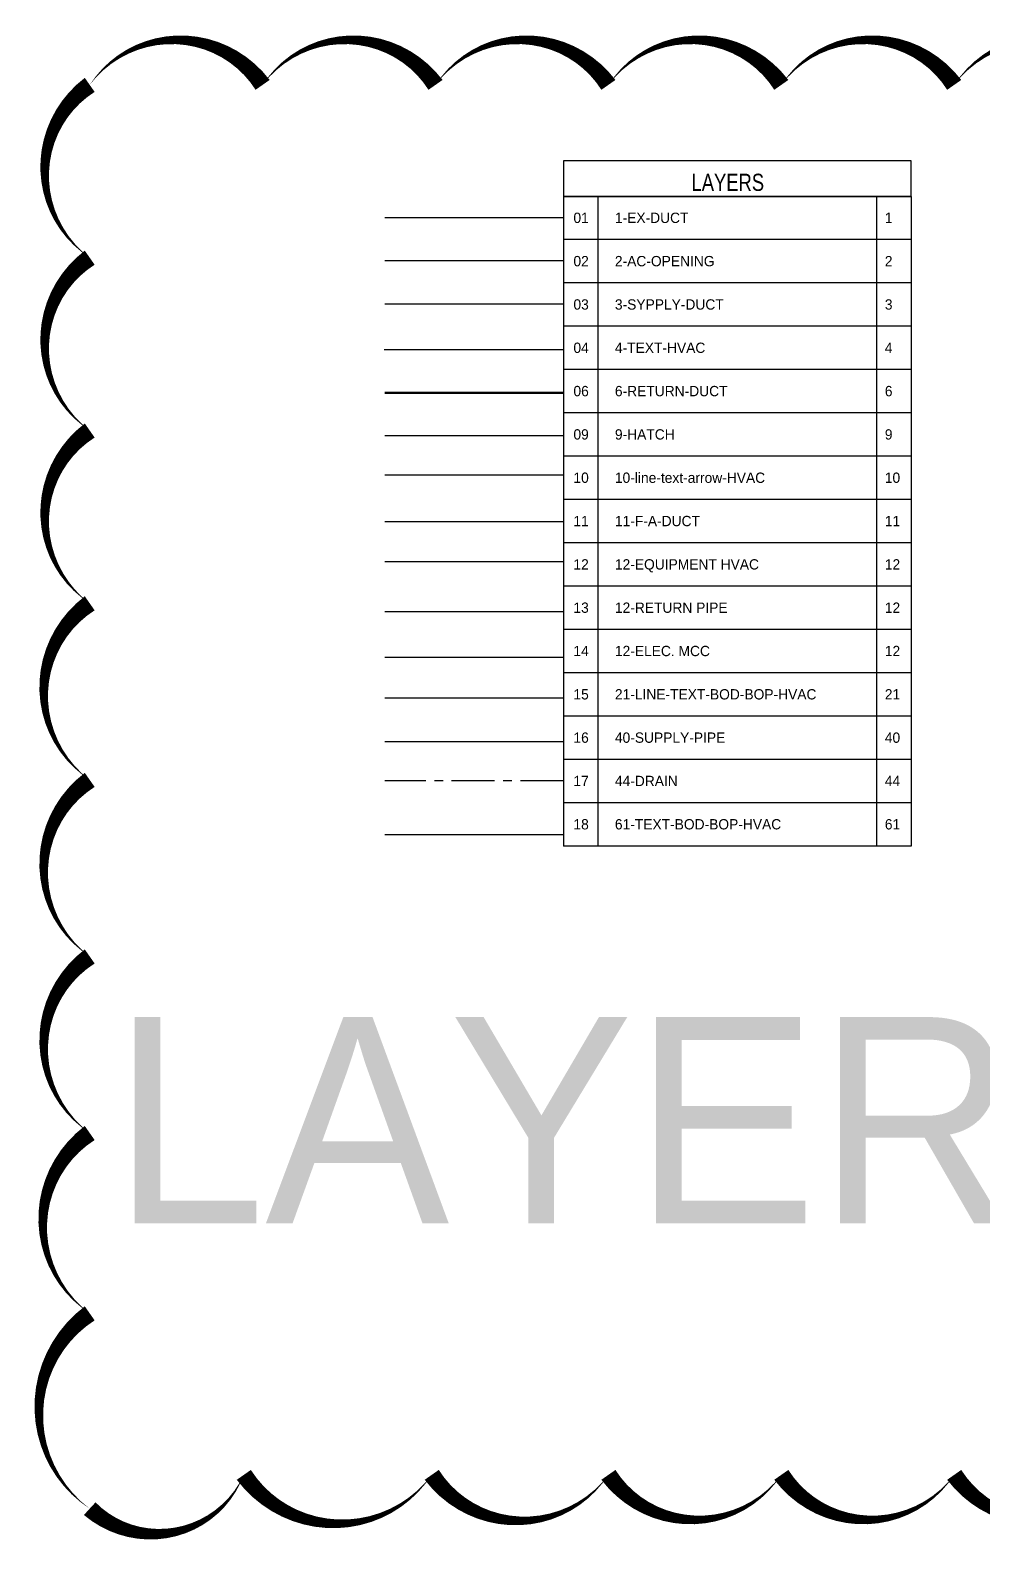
# Model space of a CAD drawing. Header units: millimetres. Extents: x -21221 to 1625077, y -149981 to 356550.
# Drawn here: x 815559 to 843265, y 210733 to 254715 of the extents above; entities that cross this region are included whole.
import ezdxf

# ---------------------------------------------------------------- set-up
doc = ezdxf.new("R2010")
doc.units = ezdxf.units.MM
doc.header["$LTSCALE"] = 1000
doc.header["$MEASUREMENT"] = 0
doc.linetypes.add('CENTER', pattern=[2, 1.25, -0.25, 0.25, -0.25])
for name, color, linetype in [('1-EX-DUCT', 1, 'CONTINUOUS'), ('10-LINE-TEXT-ARROW-HVAC', 10, 'CONTINUOUS'), ('11-F-A-DUCT', 11, 'CONTINUOUS'), ('12- EQUIPMENT HVAC', 12, 'CONTINUOUS'), ('12-ELEC. MCC', 12, 'CONTINUOUS'), ('12-RETURN-PIPE', 12, 'CONTINUOUS'), ('2-AC-OPENING', 2, 'CONTINUOUS'), ('21-LINE-TEXT-BOD-BOP-SIZE-HVAC', 21, 'CONTINUOUS'), ('3- SUPPLY DUCT', 3, 'CONTINUOUS'), ('3-SUPPLY-DUCT', 3, 'CONTINUOUS'), ('4-TEXT-HVAC', 4, 'CONTINUOUS'), ('40-REFERENCE-DRAWINGS-0-35', 40, 'CONTINUOUS'), ('40-SUPPLY-PIPE', 40, 'CONTINUOUS'), ('44-DRAIN', 44, 'CENTER'), ('61-TEXT-BOD-BOP-SIZE-HVAC', 61, 'CONTINUOUS'), ('70-FRAM-DETAIL-0-45', 70, 'CONTINUOUS'), ('9-HATCH', 9, 'CONTINUOUS')]:
    doc.layers.add(name, color=color, linetype=linetype)
doc.layers.add('6-RETURN-DUCT', color=6, linetype='CONTINUOUS', lineweight=50)
doc.styles.add('STENCIL', font='stencil.shx')
doc.styles.add('TEXT-P', font='stencil.shx', dxfattribs={"height": 0.3})

# ---------------------------------------------------------------- blocks, each defined once
blk = doc.blocks.new('1-EX-DUCT')
at = {"layer": '1-EX-DUCT'}
blk.add_line((134978, 999), (129784, 999), dxfattribs=at)
blk = doc.blocks.new('2-AC-OPENING')
at = {"layer": '2-AC-OPENING'}
blk.add_line((134978, -252), (129784, -252), dxfattribs=at)
blk = doc.blocks.new('3-SYPPLY-DUCT')
at = {"layer": '3- SUPPLY DUCT'}
blk.add_line((134978, -1507), (129784, -1507), dxfattribs=at)
blk = doc.blocks.new('4-TEXT-HVAC')
at = {"layer": '4-TEXT-HVAC'}
blk.add_line((134978, -2834), (129768, -2834), dxfattribs=at)
blk = doc.blocks.new('6-RETURN-DUCT')
at = {"layer": '6-RETURN-DUCT'}
blk.add_line((134978, -4086), (129784, -4086), dxfattribs=at)
blk = doc.blocks.new('9-HATCH')
at = {"layer": '9-HATCH'}
blk.add_line((134978, -5333), (129784, -5333), dxfattribs=at)
blk = doc.blocks.new('10-line-text-arrow-HVAC')
at = {"layer": '10-LINE-TEXT-ARROW-HVAC'}
blk.add_line((134978, -6483), (129784, -6483), dxfattribs=at)

msp = doc.modelspace()

# ---------------------------------------------------------------- linework, layer by layer
at = {"layer": '11-F-A-DUCT'}
msp.add_line((831065.6, 240419.2), (825871.6, 240419.2), dxfattribs=at)
at = {"layer": '12- EQUIPMENT HVAC'}
msp.add_line((831065.6, 239252.5), (825871.6, 239252.5), dxfattribs=at)
at = {"layer": '12-ELEC. MCC'}
msp.add_line((831065.6, 236476.1), (825871.6, 236476.1), dxfattribs=at)
at = {"layer": '12-RETURN-PIPE'}
msp.add_line((831065.6, 237798.5), (825871.6, 237798.5), dxfattribs=at)
at = {"layer": '21-LINE-TEXT-BOD-BOP-SIZE-HVAC'}
msp.add_line((831065.6, 235292.6), (825871.6, 235292.6), dxfattribs=at)
at = {"layer": '3- SUPPLY DUCT'}
for p, q in [((841179.4, 249884.9), (831065.6, 249884.9)), ((841179.4, 248625.3), (831065.6, 248625.3)), ((841179.4, 247365.6), (831065.6, 247365.6)), ((841179.4, 246106), (831065.6, 246106)), ((841179.4, 244846.3), (831065.6, 244846.3)), ((841179.4, 243586.7), (831065.6, 243586.7)), ((841179.4, 242327), (831065.6, 242327)), ((841179.4, 241067.4), (831065.6, 241067.4)), ((841179.4, 239807.7), (831065.6, 239807.7)), ((841179.4, 238548.1), (831065.6, 238548.1)), ((841179.4, 237288.4), (831065.6, 237288.4)), ((841179.4, 236028.8), (831065.6, 236028.8)), ((841179.4, 234769.2), (831065.6, 234769.2)), ((841179.4, 233509.5), (831065.6, 233509.5)), ((841179.4, 232249.9), (831065.6, 232249.9)), ((841179.4, 230990.2), (831065.6, 230990.2))]:
    msp.add_line(p, q, dxfattribs=at)
msp.add_lwpolyline([(847573.6, 212707.2, 0, 500, -0.5205671), (842435, 212707.2, 0, 500, -0.5205671), (837405.7, 212707.2, 0, 500, -0.5205671), (832376.4, 212707.2, 0, 500, -0.5205671), (827237.8, 212707.2, 0, 500, -0.5205671), (821771.1, 212707.2, 0, 500, -0.5205671), (817288.5, 211724, 0, 500, -0.5205671), (817288.5, 217404.5, 0, 500, -0.5205671), (817288.5, 222648.1, 0, 500, -0.5205671), (817288.5, 227782.5, 0, 500, -0.5205671), (817288.5, 232916.8, 0, 500, -0.5205671), (817288.5, 238051.1, 0, 500, -0.5205671), (817288.5, 243076.2, 0, 500, -0.5205671), (817288.5, 248101.3, 0, 500, -0.5205671), (817288.5, 253126.4, 0, 500, -0.5205671), (822317.8, 253126.4, 0, 500, -0.5205671), (827347.1, 253126.4, 0, 500, -0.5205671), (832376.4, 253126.4, 0, 500, -0.5205671), (837405.7, 253126.4, 0, 500, -0.5205671), (842435, 253126.4, 0, 500, -0.5205671), (847573.6, 253126.4, 0, 500, -0.5205671)], format="xyseb", dxfattribs=at)
at = {"layer": '3-SUPPLY-DUCT'}
for p, q in [((831065.6, 249884.9), (831065.6, 230990.2)), ((841179.4, 249884.9), (831065.6, 249884.9)), ((832065.6, 249884.9), (832065.6, 230990.2)), ((840179.4, 249884.9), (840179.4, 230990.2)), ((841179.4, 249884.9), (841179.4, 230990.2)), ((841179.4, 230990.2), (831065.6, 230990.2))]:
    msp.add_line(p, q, dxfattribs=at)
at = {"layer": '40-SUPPLY-PIPE'}
msp.add_line((831065.6, 234024.5), (825871.6, 234024.5), dxfattribs=at)
at = {"layer": '44-DRAIN'}
msp.add_line((831065.6, 232888.3), (825871.6, 232888.3), dxfattribs=at)
at = {"layer": '61-TEXT-BOD-BOP-SIZE-HVAC'}
msp.add_line((831065.6, 231315.9), (825871.6, 231315.9), dxfattribs=at)
at = {"layer": '70-FRAM-DETAIL-0-45'}
msp.add_lwpolyline([(831065.6, 249884.9), (841179.4, 249884.9), (841179.4, 250916), (831065.6, 250916)], close=True, dxfattribs=at)

# ---------------------------------------------------------------- block references
at = {"layer": '3- SUPPLY DUCT'}
for name in ['1-EX-DUCT', '2-AC-OPENING', '3-SYPPLY-DUCT', '4-TEXT-HVAC', '6-RETURN-DUCT', '9-HATCH', '10-line-text-arrow-HVAC']:
    msp.add_blockref(name, (696087.8, 248258.1), dxfattribs=at)

# ---------------------------------------------------------------- texts
at = {"layer": '1-EX-DUCT', "style": 'TEXT-P'}
for s, p in [('01', (831359.4, 249110.7)), ('1-EX-DUCT', (832565.6, 249110.7)), ('1', (840416.8, 249110.7))]:
    msp.add_text(s, height=300, dxfattribs=at).set_placement(p)
at = {"layer": '10-LINE-TEXT-ARROW-HVAC', "style": 'TEXT-P'}
for s, p in [('10', (831359.4, 241552.8)), ('10-line-text-arrow-HVAC', (832565.6, 241552.8)), ('10', (840416.8, 241552.8))]:
    msp.add_text(s, height=300, dxfattribs=at).set_placement(p)
at = {"layer": '11-F-A-DUCT', "style": 'STENCIL'}
for s, p in [('11', (831359.4, 240293.2)), ('11-F-A-DUCT', (832565.6, 240293.2)), ('11', (840416.8, 240293.2))]:
    msp.add_text(s, height=300, dxfattribs=at).set_placement(p)
at = {"layer": '12- EQUIPMENT HVAC', "style": 'STENCIL'}
for s, p in [('12', (831359.4, 239033.5)), ('12-EQUIPMENT HVAC', (832565.6, 239033.5)), ('12', (840416.8, 239033.5))]:
    msp.add_text(s, height=300, dxfattribs=at).set_placement(p)
at = {"layer": '12-ELEC. MCC', "style": 'STENCIL'}
for s, p in [('14', (831359.4, 236514.2)), ('12-ELEC. MCC', (832565.6, 236514.2)), ('12', (840416.8, 236514.2))]:
    msp.add_text(s, height=300, dxfattribs=at).set_placement(p)
at = {"layer": '12-RETURN-PIPE', "style": 'TEXT-P'}
for s, p in [('13', (831359.4, 237773.9)), ('12-RETURN PIPE', (832565.6, 237773.9)), ('12', (840416.8, 237773.9))]:
    msp.add_text(s, height=300, dxfattribs=at).set_placement(p)
at = {"layer": '2-AC-OPENING', "style": 'TEXT-P'}
for s, p in [('02', (831359.4, 247851.1)), ('2-AC-OPENING', (832565.6, 247851.1)), ('2', (840416.8, 247851.1))]:
    msp.add_text(s, height=300, dxfattribs=at).set_placement(p)
at = {"layer": '21-LINE-TEXT-BOD-BOP-SIZE-HVAC', "style": 'TEXT-P'}
for s, p in [('15', (831359.4, 235254.6)), ('21-LINE-TEXT-BOD-BOP-HVAC', (832565.6, 235254.6)), ('21', (840416.8, 235254.6))]:
    msp.add_text(s, height=300, dxfattribs=at).set_placement(p)
at = {"layer": '3- SUPPLY DUCT', "style": 'TEXT-P'}
for s, p in [('03', (831359.4, 246591.4)), ('3-SYPPLY-DUCT', (832565.6, 246591.4)), ('3', (840416.8, 246591.4))]:
    msp.add_text(s, height=300, dxfattribs=at).set_placement(p)
at = {"layer": '4-TEXT-HVAC', "style": 'TEXT-P'}
for s, p in [('04', (831359.4, 245331.8)), ('4-TEXT-HVAC', (832565.6, 245331.8)), ('4', (840416.8, 245331.8))]:
    msp.add_text(s, height=300, dxfattribs=at).set_placement(p)
at = {"layer": '40-REFERENCE-DRAWINGS-0-35', "lineweight": 35, "style": 'STENCIL', "width": 0.8}
msp.add_text('LAYERS', height=500, dxfattribs=at).set_placement((834794.2, 250042.6))
at = {"layer": '40-REFERENCE-DRAWINGS-0-35', "lineweight": 35, "style": 'STENCIL'}
msp.add_text('LAYERS', height=6000, dxfattribs=at).set_placement((817934.9, 220018))
at = {"layer": '40-SUPPLY-PIPE', "style": 'TEXT-P'}
for s, p in [('16', (831359.4, 233994.9)), ('40-SUPPLY-PIPE', (832565.6, 233994.9)), ('40', (840416.8, 233994.9))]:
    msp.add_text(s, height=300, dxfattribs=at).set_placement(p)
at = {"layer": '44-DRAIN', "style": 'STENCIL'}
for s, p in [('17', (831359.4, 232735.3)), ('44-DRAIN', (832565.6, 232735.3)), ('44', (840416.8, 232735.3))]:
    msp.add_text(s, height=300, dxfattribs=at).set_placement(p)
at = {"layer": '6-RETURN-DUCT', "style": 'TEXT-P'}
for s, p in [('06', (831359.4, 244072.1)), ('6-RETURN-DUCT', (832565.6, 244072.1)), ('6', (840416.8, 244072.1))]:
    msp.add_text(s, height=300, dxfattribs=at).set_placement(p)
at = {"layer": '61-TEXT-BOD-BOP-SIZE-HVAC', "style": 'STENCIL'}
for s, p in [('18', (831359.4, 231475.6)), ('61-TEXT-BOD-BOP-HVAC', (832565.6, 231475.6)), ('61', (840416.8, 231475.6))]:
    msp.add_text(s, height=300, dxfattribs=at).set_placement(p)
at = {"layer": '9-HATCH', "style": 'TEXT-P'}
for s, p in [('09', (831359.4, 242812.5)), ('9-HATCH', (832565.6, 242812.5)), ('9', (840416.8, 242812.5))]:
    msp.add_text(s, height=300, dxfattribs=at).set_placement(p)

doc.saveas('drawing.dxf')
